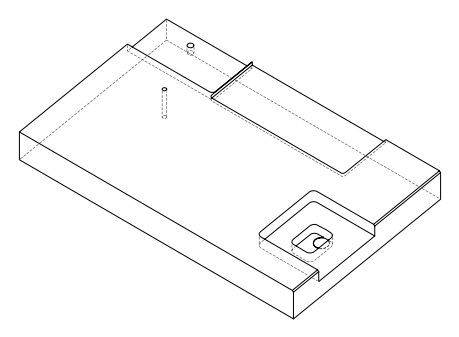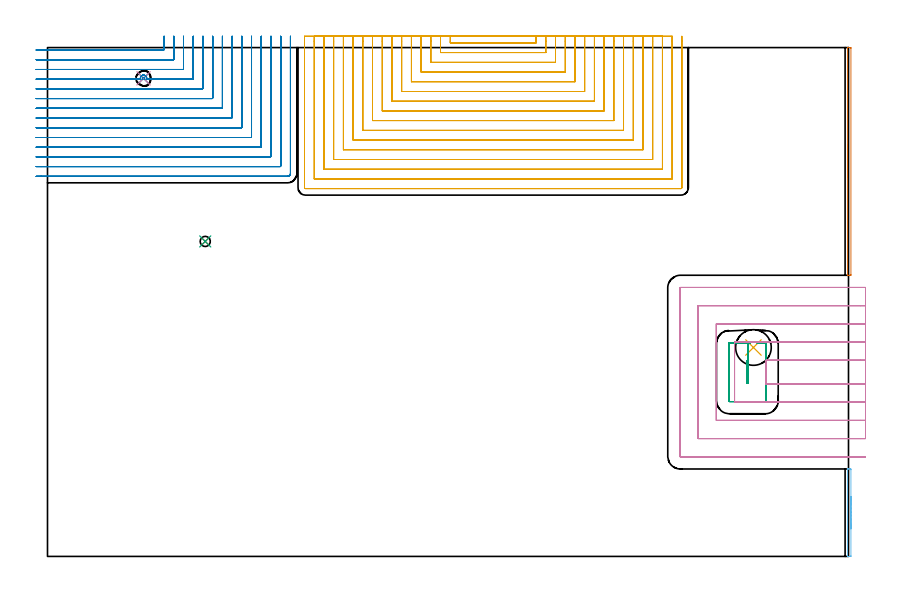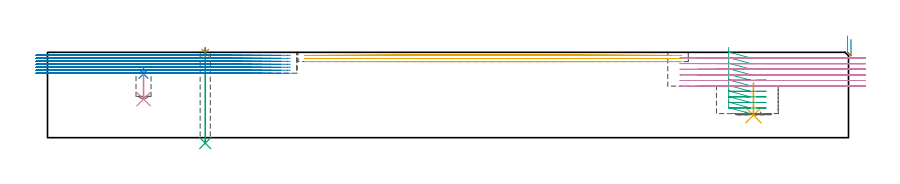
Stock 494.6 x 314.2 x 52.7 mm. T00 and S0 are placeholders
(PLAN: 11 operations, 7 tool changes, 112.5 min)
(1 SPOT_DRILL | STEP1HOLE | NXT0321_9005460120000 | 0.03 min | 0 mm3)
(2 SPOT_DRILL_1 | STEP1POCKET | NXT0321_9005460120000 | 0.03 min | 1341 mm3)
(3 DRILL_THROUGH_HOLE_INTO_CENTER | STEP1HOLE | UGT0301_185 | 0.23 min | 1612 mm3)
(4 DRILL_BLIND_HOLE_INTO_CENTER | STEP1POCKET | NXT0301_064 | 0.08 min | 1048 mm3)
(5 INDEXABLE_INSERT_DRILL_BLIND_HOLE_FROM_SOLID | STEP1POCKET_1 | NXT0302_015 | 0.09 min | 14625 mm3)
(6 AREA_MILL | FG_CHAMFER_SURFACE | UGT0205_001 | 0.58 min | 122 mm3)
(7 AREA_MILL_1 | FG_CHAMFER_SURFACE_1 | UGT0205_001 | 1.27 min | 315 mm3)
(8 MILL_CORNER_NOTCH_RECTANGULAR | CORNER_NOTCH_RECTANGULAR | NXT0201_009 | Follow Part, ap 2, ae 75% | 35.2 min | 164405 mm3)
(9 MILL_RECTANGULAR_POCKET | POCKET_RECTANGULAR_STRAIGHT | UGT0201_133 | Follow Part, ap 3.75, ae 75% | 4.77 min | 57711 mm3)
(10 MILL_SLOT | SLOT_PARTIAL_RECTANGULAR | UGT0201_133 | Follow Part, ap 3.75, ae 75% | 20.76 min | 238610 mm3)
(11 MILL_SLOT_1 | SLOT_PARTIAL_RECTANGULAR_1 | NXT0201_009 | Follow Part, ap 2, ae 75% | 49.5 min | 125102 mm3)
(TOOL NXT0321_9005460120000 | NC Spot Drill, 142deg, 12mm, Carbide, Uncoated | D12 PA142 FL30 Z2)
(TOOL UGT0301_185 | Twist Drill 6.3 mm | D6.3 PA118 FL61 Z2)
(TOOL NXT0301_064 | Carbide Drill 9.3mm [860.1-0930-028A1-MM 2214] | D9.3 PA140 FL47 Z2)
(TOOL NXT0302_015 | Index. Insert Drill 22mm [880-D2200L25-03] | D22 PA176 FL66 Z2)
(TOOL UGT0205_001 | Chamfer Mill 20 x 3 x 45 deg. | D20 FL50 Z2)
(TOOL NXT0201_009 | ENDMILL 8mm [2P460-0800-NA 1630] | D8 FL26 Z6)
(TOOL UGT0201_133 | Carbide End Mill 15.0 | D15 FL30 Z4)
(OP 1 SPOT_DRILL)
G17 G21 G94 G90
T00 M6
G54
G17 G0 G90 X97.4 Y194.5 S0 M3
G43 Z62.7 H0
G94 G81 G98 Z52.429 F250. R55.7
G80
M5
M2
(OP 2 SPOT_DRILL_1)
G17 G21 G94 G90
T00 M6
G54
G17 G0 G90 X59.3 Y295.2 S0 M3
G43 Z62.7 H0
G94 G81 G98 Z39.4 F250. R42.8
G80
M5
M2
(OP 3 DRILL_THROUGH_HOLE_INTO_CENTER)
G17 G21 G94 G90
T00 M6
G54
G17 G0 G90 X97.4 Y194.5 S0 M3
G43 Z62.7 H0
G94 G73 G98 Z-3.393 F250. Q6.233 R54.7
G80
M5
M2
(OP 4 DRILL_BLIND_HOLE_INTO_CENTER)
G17 G21 G94 G90
T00 M6
G54
G17 G0 G90 X59.3 Y295.2 S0 M3
G43 Z62.7 H1
G94 G81 G98 Z23.8 F250. R41.8
G80
M5
M2
(OP 5 INDEXABLE_INSERT_DRILL_BLIND_HOLE_FROM_SOLID)
G17 G21 G94 G90
T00 M6
G54
G17 G0 G90 X435.9 Y129. S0 M3
G43 Z62.7 H1
G94 G81 G98 Z13.9 F250. R33.8
G80
M5
M2
(OP 6 AREA_MILL)
G17 G21 G94 G90
T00 M6
G54
G17 G0 G90 X496.1 Y37. S1061 M3
G43 Z62.7 H0
Z60.6
G94 G1 Y36.962 Z59.728 F250.
Y36.848 Z58.864
Y36.659 Z58.012
Y36.397 Z57.18
Y36.063 Z56.374
Y35.66 Z55.6
Y35.192 Z54.864
Y34.66 Z54.172
Y34.071 Z53.529
Y33.428 Z52.94
Y32.736 Z52.408
Y32. Z51.94
Y31.226 Z51.537
Y30.42 Z51.203
Y29.588 Z50.941
Y28.737 Z50.752
Y27.872 Z50.638
Y27. Z50.6
Y0.325
X496.097 Y0.18 Z50.603
X496.091 Y0.002 Z50.605
X495.855 Y0. Z50.841
X495.496 Z51.199
X494.486 Z52.213
X494.061 Y0.007 Z52.631
X494.003 Y0.01 Z52.688
X494. Y0.18 Z52.7
Y53.82
X494.003 Y53.99 Z52.688
X494.061 Y53.993 Z52.631
X494.486 Y54. Z52.213
X494.777 Z51.922
X495.496 Z51.199
X495.855 Z50.841
X496.091 Y53.998 Z50.605
X496.096 Y53.82 Z50.604
X496.1 Y53.517 Z50.6
Y27.
Y26.128 Z50.638
Y25.264 Z50.752
Y24.412 Z50.941
Y23.58 Z51.203
Y22.774 Z51.537
Y22. Z51.94
Y21.264 Z52.408
Y20.572 Z52.94
Y19.929 Z53.529
Y19.34 Z54.172
Y18.809 Z54.864
Y18.34 Z55.6
Y17.937 Z56.374
Y17.603 Z57.18
Y17.341 Z58.012
Y17.152 Z58.864
Y17.038 Z59.728
Y17. Z60.6
G0 Z62.7
M5
M2
(OP 7 AREA_MILL_1)
G17 G21 G94 G90
T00 M6
G54
G17 G0 G90 X494. Y233.9 S1061 M3
G43 Z62.7 H0
G94 G1 Y233.938 Z61.828 F250.
Y234.052 Z60.963
Y234.241 Z60.112
Y234.503 Z59.28
Y234.837 Z58.474
Y235.24 Z57.7
Y235.708 Z56.964
Y236.24 Z56.272
Y236.829 Z55.629
Y237.472 Z55.04
Y238.164 Z54.508
Y238.9 Z54.04
Y239.674 Z53.637
Y240.48 Z53.303
Y241.312 Z53.041
Y242.163 Z52.852
Y243.028 Z52.738
Y243.9 Z52.7
Y314.029
X494.003 Y314.19 Z52.688
X494.058 Y314.193 Z52.634
X494.464 Y314.2 Z52.236
X494.811 Z51.888
X495.496 Z51.199
X495.838 Z50.858
X496.091 Y314.198 Z50.605
X496.096 Y314.029 Z50.604
X496.1 Y313.726 Z50.6
Y173.916
X496.097 Y173.771 Z50.603
X496.091 Y173.602 Z50.605
X495.838 Y173.6 Z50.858
X495.496 Z51.199
X494.463 Z52.236
X494.058 Y173.607 Z52.634
X494.003 Y173.61 Z52.688
X494. Y173.771 Z52.7
Y243.9
Y244.772 Z52.738
Y245.636 Z52.852
Y246.488 Z53.041
Y247.32 Z53.303
Y248.126 Z53.637
Y248.9 Z54.04
Y249.636 Z54.508
Y250.328 Z55.04
Y250.971 Z55.629
Y251.56 Z56.272
Y252.091 Z56.964
Y252.56 Z57.7
Y252.963 Z58.474
Y253.297 Z59.28
Y253.559 Z60.112
Y253.748 Z60.963
Y253.862 Z61.828
Y253.9 Z62.7
M5
M2
(OP 8 MILL_CORNER_NOTCH_RECTANGULAR)
G17 G21 G94 G90
T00 M6
G54
G17 G0 G90 X-7. Y312.7 S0 M3
G43 Z62.7 H1
Z50.857
G94 G1 X-4. F250.
X71.606 F500.
G3 X72. Y313.094 R0.4
G1 Y318.2
Y321.2 F250.
G0 Z62.7
X-7. Y306.7
Z50.857
G1 X-4.
X77.606 F500.
G3 X78. Y307.094 R0.4
G1 Y318.2
Y321.2 F250.
G0 Z62.7
X-7. Y300.7
Z50.857
G1 X-4.
X83.606 F500.
G3 X84. Y301.094 R0.4
G1 Y318.2
Y321.2 F250.
G0 Z62.7
X-7. Y294.7
Z50.857
G1 X-4.
X57.383 F500.
X57.309 Y295.062
G2 X58.353 Y296.946 R2.053
X58.96 Y297.156 R1.979
X60.241 Y296.944 R1.977
G1 X60.662 Y296.652
X60.82 Y296.466
X60.938 Y296.326
G2 X61.227 Y294.7 R2.012
G1 X83.606
X89.605
G3 X90. Y295.095 R0.4
G1 Y318.2
Y321.2 F250.
G0 Z62.7
X-7. Y288.7
Z50.857
G1 X-4.
X95.605 F500.
G3 X96. Y289.095 R0.4
G1 Y318.2
Y321.2 F250.
G0 Z62.7
X-7. Y282.7
Z50.857
G1 X-4.
X101.605 F500.
G3 X102. Y283.095 R0.4
G1 Y318.2
Y321.2 F250.
G0 Z62.7
X-7. Y276.7
Z50.857
G1 X-4.
X107.605 F500.
G3 X108. Y277.095 R0.4
G1 Y318.2
Y321.2 F250.
G0 Z62.7
X-7. Y270.7
Z50.857
G1 X-4.
X113.604 F500.
G3 X114. Y271.096 R0.4
G1 Y318.2
Y321.2 F250.
G0 Z62.7
X-7. Y264.7
Z50.857
G1 X-4.
X119.604 F500.
G3 X120. Y265.096 R0.4
G1 Y318.2
Y321.2 F250.
G0 Z62.7
X-7. Y258.7
Z50.857
G1 X-4.
X125.604 F500.
G3 X126. Y259.096 R0.4
G1 Y318.2
Y321.2 F250.
G0 Z62.7
X-7. Y252.7
Z50.857
G1 X-4.
X131.604 F500.
G3 X132. Y253.096 R0.4
G1 Y318.2
Y321.2 F250.
G0 Z62.7
X-7. Y246.7
Z50.857
G1 X-4.
X137.604 F500.
G3 X138. Y247.096 R0.4
G1 Y318.2
Y321.2 F250.
G0 Z62.7
X-7. Y240.7
Z50.857
G1 X-4.
X143.603 F500.
G3 X144. Y241.097 R0.4
G1 Y318.2
Y321.2 F250.
G0 Z62.7
X-7. Y234.7
Z50.857
G1 X-4.
X148.2 F500.
G3 X150. Y236.5 R1.8
G1 Y318.2
Y321.2 F250.
G0 Z62.7
X-7. Y312.7
Z49.014
G1 X-4.
X71.606 F500.
G3 X72. Y313.094 R0.4
G1 Y318.2
Y321.2 F250.
G0 Z62.7
X-7. Y306.7
Z49.014
G1 X-4.
X77.606 F500.
G3 X78. Y307.094 R0.4
G1 Y318.2
Y321.2 F250.
G0 Z62.7
X-7. Y300.7
Z49.014
G1 X-4.
X83.606 F500.
G3 X84. Y301.094 R0.4
G1 Y318.2
Y321.2 F250.
G0 Z62.7
X-7. Y294.7
Z49.014
G1 X-4.
X57.383 F500.
X57.309 Y295.062
G2 X58.353 Y296.946 R2.053
X58.958 Y297.156 R1.978
X60.241 Y296.944 R1.977
X61.227 Y294.7 R1.983
G1 X83.606
X89.605
G3 X90. Y295.095 R0.4
G1 Y318.2
Y321.2 F250.
G0 Z62.7
X-7. Y288.7
Z49.014
G1 X-4.
X95.605 F500.
G3 X96. Y289.095 R0.4
G1 Y318.2
Y321.2 F250.
G0 Z62.7
X-7. Y282.7
Z49.014
G1 X-4.
X101.605 F500.
G3 X102. Y283.095 R0.4
G1 Y318.2
Y321.2 F250.
G0 Z62.7
X-7. Y276.7
Z49.014
G1 X-4.
X107.605 F500.
G3 X108. Y277.095 R0.4
G1 Y318.2
Y321.2 F250.
G0 Z62.7
X-7. Y270.7
Z49.014
G1 X-4.
X113.604 F500.
G3 X114. Y271.096 R0.4
G1 Y318.2
Y321.2 F250.
G0 Z62.7
X-7. Y264.7
Z49.014
G1 X-4.
X119.604 F500.
G3 X120. Y265.096 R0.4
G1 Y318.2
Y321.2 F250.
G0 Z62.7
X-7. Y258.7
Z49.014
G1 X-4.
X125.604 F500.
G3 X126. Y259.096 R0.4
G1 Y318.2
Y321.2 F250.
G0 Z62.7
X-7. Y252.7
Z49.014
G1 X-4.
X131.604 F500.
G3 X132. Y253.096 R0.4
G1 Y318.2
Y321.2 F250.
G0 Z62.7
X-7. Y246.7
Z49.014
G1 X-4.
X137.604 F500.
G3 X138. Y247.096 R0.4
G1 Y318.2
Y321.2 F250.
G0 Z62.7
X-7. Y240.7
Z49.014
G1 X-4.
X143.603 F500.
G3 X144. Y241.097 R0.4
G1 Y318.2
Y321.2 F250.
G0 Z62.7
X-7. Y234.7
Z49.014
G1 X-4.
X148.2 F500.
G3 X150. Y236.5 R1.8
G1 Y318.2
Y321.2 F250.
G0 Z62.7
X-7. Y312.7
Z47.171
G1 X-4.
X71.606 F500.
G3 X72. Y313.094 R0.4
G1 Y318.2
Y321.2 F250.
G0 Z62.7
X-7. Y306.7
Z47.171
G1 X-4.
X77.606 F500.
G3 X78. Y307.094 R0.4
G1 Y318.2
Y321.2 F250.
G0 Z62.7
X-7. Y300.7
Z47.171
G1 X-4.
X83.606 F500.
G3 X84. Y301.094 R0.4
G1 Y318.2
Y321.2 F250.
G0 Z62.7
X-7. Y294.7
Z47.171
G1 X-4.
X57.383 F500.
X57.309 Y295.062
G2 X58.353 Y296.946 R2.053
X58.956 Y297.156 R1.979
X60.241 Y296.945 R1.978
X61.227 Y294.7 R1.984
G1 X83.606
X89.605
G3 X90. Y295.095 R0.4
G1 Y318.2
Y321.2 F250.
G0 Z62.7
X-7. Y288.7
Z47.171
G1 X-4.
X95.605 F500.
G3 X96. Y289.095 R0.4
G1 Y318.2
Y321.2 F250.
G0 Z62.7
X-7. Y282.7
Z47.171
G1 X-4.
X101.605 F500.
G3 X102. Y283.095 R0.4
G1 Y318.2
Y321.2 F250.
G0 Z62.7
X-7. Y276.7
Z47.171
G1 X-4.
X107.605 F500.
G3 X108. Y277.095 R0.4
G1 Y318.2
Y321.2 F250.
G0 Z62.7
X-7. Y270.7
Z47.171
G1 X-4.
X113.604 F500.
G3 X114. Y271.096 R0.4
G1 Y318.2
Y321.2 F250.
G0 Z62.7
X-7. Y264.7
Z47.171
G1 X-4.
X119.604 F500.
G3 X120. Y265.096 R0.4
G1 Y318.2
Y321.2 F250.
G0 Z62.7
X-7. Y258.7
Z47.171
G1 X-4.
X125.604 F500.
G3 X126. Y259.096 R0.4
G1 Y318.2
Y321.2 F250.
G0 Z62.7
X-7. Y252.7
Z47.171
G1 X-4.
X131.604 F500.
G3 X132. Y253.096 R0.4
G1 Y318.2
Y321.2 F250.
G0 Z62.7
X-7. Y246.7
Z47.171
G1 X-4.
X137.604 F500.
G3 X138. Y247.096 R0.4
G1 Y318.2
Y321.2 F250.
G0 Z62.7
X-7. Y240.7
Z47.171
G1 X-4.
X143.603 F500.
G3 X144. Y241.097 R0.4
G1 Y318.2
Y321.2 F250.
G0 Z62.7
X-7. Y234.7
Z47.171
G1 X-4.
X148.2 F500.
G3 X150. Y236.5 R1.8
G1 Y318.2
Y321.2 F250.
G0 Z62.7
X-7. Y312.7
Z45.329
G1 X-4.
X71.606 F500.
G3 X72. Y313.094 R0.4
G1 Y318.2
Y321.2 F250.
G0 Z62.7
X-7. Y306.7
Z45.329
G1 X-4.
X77.606 F500.
G3 X78. Y307.094 R0.4
G1 Y318.2
Y321.2 F250.
G0 Z62.7
X-7. Y300.7
Z45.329
G1 X-4.
X83.606 F500.
G3 X84. Y301.094 R0.4
G1 Y318.2
Y321.2 F250.
G0 Z62.7
X-7. Y294.7
Z45.329
G1 X-4.
X57.383 F500.
X57.309 Y295.062
G2 X58.353 Y296.946 R2.053
X58.959 Y297.156 R1.979
X60.238 Y296.946 R1.977
X61.227 Y294.7 R1.983
G1 X83.606
X89.605
G3 X90. Y295.095 R0.4
G1 Y318.2
Y321.2 F250.
G0 Z62.7
X-7. Y288.7
Z45.329
G1 X-4.
X95.605 F500.
G3 X96. Y289.095 R0.4
G1 Y318.2
Y321.2 F250.
G0 Z62.7
X-7. Y282.7
Z45.329
G1 X-4.
X101.605 F500.
G3 X102. Y283.095 R0.4
G1 Y318.2
Y321.2 F250.
G0 Z62.7
X-7. Y276.7
Z45.329
G1 X-4.
X107.605 F500.
G3 X108. Y277.095 R0.4
G1 Y318.2
Y321.2 F250.
G0 Z62.7
X-7. Y270.7
Z45.329
G1 X-4.
X113.604 F500.
G3 X114. Y271.096 R0.4
G1 Y318.2
Y321.2 F250.
G0 Z62.7
X-7. Y264.7
Z45.329
G1 X-4.
X119.604 F500.
G3 X120. Y265.096 R0.4
G1 Y318.2
Y321.2 F250.
G0 Z62.7
X-7. Y258.7
Z45.329
G1 X-4.
X125.604 F500.
G3 X126. Y259.096 R0.4
G1 Y318.2
Y321.2 F250.
G0 Z62.7
X-7. Y252.7
Z45.329
G1 X-4.
X131.604 F500.
G3 X132. Y253.096 R0.4
G1 Y318.2
Y321.2 F250.
G0 Z62.7
X-7. Y246.7
Z45.329
G1 X-4.
X137.604 F500.
G3 X138. Y247.096 R0.4
G1 Y318.2
Y321.2 F250.
G0 Z62.7
X-7. Y240.7
Z45.329
G1 X-4.
X143.603 F500.
G3 X144. Y241.097 R0.4
G1 Y318.2
Y321.2 F250.
G0 Z62.7
X-7. Y234.7
Z45.329
G1 X-4.
X148.2 F500.
G3 X150. Y236.5 R1.8
G1 Y318.2
Y321.2 F250.
G0 Z62.7
X-7. Y312.7
Z43.486
G1 X-4.
X71.606 F500.
G3 X72. Y313.094 R0.4
G1 Y318.2
Y321.2 F250.
G0 Z62.7
X-7. Y306.7
Z43.486
G1 X-4.
X77.606 F500.
G3 X78. Y307.094 R0.4
G1 Y318.2
Y321.2 F250.
G0 Z62.7
X-7. Y300.7
Z43.486
G1 X-4.
X83.606 F500.
G3 X84. Y301.094 R0.4
G1 Y318.2
Y321.2 F250.
G0 Z62.7
X-7. Y294.7
Z43.486
G1 X-4.
X57.383 F500.
X57.309 Y295.062
G2 X58.353 Y296.946 R2.053
X58.959 Y297.156 R1.979
X60.238 Y296.946 R1.977
X61.227 Y294.7 R1.983
G1 X83.606
X89.605
G3 X90. Y295.095 R0.4
G1 Y318.2
Y321.2 F250.
G0 Z62.7
X-7. Y288.7
Z43.486
G1 X-4.
X95.605 F500.
G3 X96. Y289.095 R0.4
G1 Y318.2
Y321.2 F250.
G0 Z62.7
X-7. Y282.7
Z43.486
G1 X-4.
X101.605 F500.
G3 X102. Y283.095 R0.4
G1 Y318.2
Y321.2 F250.
G0 Z62.7
X-7. Y276.7
Z43.486
G1 X-4.
X107.605 F500.
G3 X108. Y277.095 R0.4
G1 Y318.2
Y321.2 F250.
G0 Z62.7
X-7. Y270.7
Z43.486
G1 X-4.
X113.604 F500.
G3 X114. Y271.096 R0.4
G1 Y318.2
Y321.2 F250.
G0 Z62.7
X-7. Y264.7
Z43.486
G1 X-4.
X119.604 F500.
G3 X120. Y265.096 R0.4
G1 Y318.2
Y321.2 F250.
G0 Z62.7
X-7. Y258.7
Z43.486
G1 X-4.
X125.604 F500.
G3 X126. Y259.096 R0.4
G1 Y318.2
Y321.2 F250.
G0 Z62.7
X-7. Y252.7
Z43.486
G1 X-4.
X131.604 F500.
G3 X132. Y253.096 R0.4
G1 Y318.2
Y321.2 F250.
G0 Z62.7
X-7. Y246.7
Z43.486
G1 X-4.
X137.604 F500.
G3 X138. Y247.096 R0.4
G1 Y318.2
Y321.2 F250.
G0 Z62.7
X-7. Y240.7
Z43.486
G1 X-4.
X143.603 F500.
G3 X144. Y241.097 R0.4
G1 Y318.2
Y321.2 F250.
G0 Z62.7
X-7. Y234.7
Z43.486
G1 X-4.
X148.2 F500.
G3 X150. Y236.5 R1.8
G1 Y318.2
Y321.2 F250.
G0 Z62.7
X-7. Y312.7
Z41.643
G1 X-4.
X71.606 F500.
G3 X72. Y313.094 R0.4
G1 Y318.2
Y321.2 F250.
G0 Z62.7
X-7. Y306.7
Z41.643
G1 X-4.
X77.606 F500.
G3 X78. Y307.094 R0.4
G1 Y318.2
Y321.2 F250.
G0 Z62.7
X-7. Y300.7
Z41.643
G1 X-4.
X83.606 F500.
G3 X84. Y301.094 R0.4
G1 Y318.2
Y321.2 F250.
G0 Z62.7
X-7. Y294.7
Z41.643
G1 X-4.
X57.383 F500.
G2 X58.354 Y296.947 R1.974
X58.959 Y297.156 R1.978
X60.24 Y296.945 R1.979
X61.227 Y294.7 R1.984
G1 X83.606
X89.605
G3 X90. Y295.095 R0.4
G1 Y318.2
Y321.2 F250.
G0 Z62.7
X-7. Y288.7
Z41.643
G1 X-4.
X95.605 F500.
G3 X96. Y289.095 R0.4
G1 Y318.2
Y321.2 F250.
G0 Z62.7
X-7. Y282.7
Z41.643
G1 X-4.
X101.605 F500.
G3 X102. Y283.095 R0.4
G1 Y318.2
Y321.2 F250.
G0 Z62.7
X-7. Y276.7
Z41.643
G1 X-4.
X107.605 F500.
G3 X108. Y277.095 R0.4
G1 Y318.2
Y321.2 F250.
G0 Z62.7
X-7. Y270.7
Z41.643
G1 X-4.
X113.604 F500.
G3 X114. Y271.096 R0.4
G1 Y318.2
Y321.2 F250.
G0 Z62.7
X-7. Y264.7
Z41.643
G1 X-4.
X119.604 F500.
G3 X120. Y265.096 R0.4
G1 Y318.2
Y321.2 F250.
G0 Z62.7
X-7. Y258.7
Z41.643
G1 X-4.
X125.604 F500.
G3 X126. Y259.096 R0.4
G1 Y318.2
Y321.2 F250.
G0 Z62.7
X-7. Y252.7
Z41.643
G1 X-4.
X131.604 F500.
G3 X132. Y253.096 R0.4
G1 Y318.2
Y321.2 F250.
G0 Z62.7
X-7. Y246.7
Z41.643
G1 X-4.
X137.604 F500.
G3 X138. Y247.096 R0.4
G1 Y318.2
Y321.2 F250.
G0 Z62.7
X-7. Y240.7
Z41.643
G1 X-4.
X143.603 F500.
G3 X144. Y241.097 R0.4
G1 Y318.2
Y321.2 F250.
G0 Z62.7
X-7. Y234.7
Z41.643
G1 X-4.
X148.2 F500.
G3 X150. Y236.5 R1.8
G1 Y318.2
Y321.2 F250.
G0 Z62.7
X-7. Y312.7
Z39.8
G1 X-4.
X71.606 F500.
G3 X72. Y313.094 R0.4
G1 Y318.2
Y321.2 F250.
G0 Z62.7
X-7. Y306.7
Z39.8
G1 X-4.
X77.606 F500.
G3 X78. Y307.094 R0.4
G1 Y318.2
Y321.2 F250.
G0 Z62.7
X-7. Y300.7
Z39.8
G1 X-4.
X83.606 F500.
G3 X84. Y301.094 R0.4
G1 Y318.2
Y321.2 F250.
G0 Z62.7
X-7. Y294.7
Z39.8
G1 X-4.
X58.924 F500.
X58.735 Y294.907
G2 X58.874 Y295.653 R0.663
X59.742 Y295.648 R0.622
X59.852 Y294.904 R0.643
G1 X59.66 Y294.7
X83.606
X89.605
G3 X90. Y295.095 R0.4
G1 Y318.2
Y321.2 F250.
G0 Z62.7
X-7. Y288.7
Z39.8
G1 X-4.
X95.605 F500.
G3 X96. Y289.095 R0.4
G1 Y318.2
Y321.2 F250.
G0 Z62.7
X-7. Y282.7
Z39.8
G1 X-4.
X101.605 F500.
G3 X102. Y283.095 R0.4
G1 Y318.2
Y321.2 F250.
G0 Z62.7
X-7. Y276.7
Z39.8
G1 X-4.
X107.605 F500.
G3 X108. Y277.095 R0.4
G1 Y318.2
Y321.2 F250.
G0 Z62.7
X-7. Y270.7
Z39.8
G1 X-4.
X113.604 F500.
G3 X114. Y271.096 R0.4
G1 Y318.2
Y321.2 F250.
G0 Z62.7
X-7. Y264.7
Z39.8
G1 X-4.
X119.604 F500.
G3 X120. Y265.096 R0.4
G1 Y318.2
Y321.2 F250.
G0 Z62.7
X-7. Y258.7
Z39.8
G1 X-4.
X125.604 F500.
G3 X126. Y259.096 R0.4
G1 Y318.2
Y321.2 F250.
G0 Z62.7
X-7. Y252.7
Z39.8
G1 X-4.
X131.604 F500.
G3 X132. Y253.096 R0.4
G1 Y318.2
Y321.2 F250.
G0 Z62.7
X-7. Y246.7
Z39.8
G1 X-4.
X137.604 F500.
G3 X138. Y247.096 R0.4
G1 Y318.2
Y321.2 F250.
G0 Z62.7
X-7. Y240.7
Z39.8
G1 X-4.
X143.603 F500.
G3 X144. Y241.097 R0.4
G1 Y318.2
Y321.2 F250.
G0 Z62.7
X-7. Y234.7
Z39.8
G1 X-4.
X148.2 F500.
G3 X150. Y236.5 R1.8
G1 Y318.2
Y321.2 F250.
G0 Z62.7
M5
M2
(OP 9 MILL_RECTANGULAR_POCKET)
G17 G21 G94 G90
T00 M6
G54
G17 G0 G90 X420.6 Y121.242 S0 M3
G43 Z62.7 H0
Z55.7
G94 G1 Y131.6 Z52.924 F250.
X420.676 Y131.784 Z52.871
X420.816 Y131.924 Z52.818
X421. Y132. Z52.765
X434.067 Z49.264
X432.45 F500.
Y129.495
G3 X432.45 Y128.501 R3.568
G1 Y120.75
X431.85
Y106.85
X432.45
Y120.75
Y128.501
G2 X432.45 Y129.495 R3.568
G1 Y132.
X421.1
G3 X420.6 Y131.5 R0.5
G1 Y96.1
G3 X421.1 Y95.6 R0.5
G1 X443.2
G3 X443.7 Y96.1 R0.5
G1 Y131.5
G3 X443.2 Y132. R0.5
G1 X437.732
G0 X420.6 Y121.242 Z52.264
G1 Y131.6 Z49.488 F250.
X420.676 Y131.784 Z49.435
X420.816 Y131.924 Z49.382
X421. Y132. Z49.329
X434.067 Z45.827
X432.45 F500.
Y129.495
G3 X432.45 Y128.501 R3.568
G1 Y120.75
X431.85
Y106.85
X432.45
Y120.75
Y128.501
G2 X432.45 Y129.495 R3.568
G1 Y132.
X421.1
G3 X420.6 Y131.5 R0.5
G1 Y96.1
G3 X421.1 Y95.6 R0.5
G1 X443.2
G3 X443.7 Y96.1 R0.5
G1 Y131.5
G3 X443.2 Y132. R0.5
G1 X437.732
G0 X420.6 Y121.242 Z48.827
G1 Y131.6 Z46.052 F250.
X420.676 Y131.784 Z45.999
X420.816 Y131.924 Z45.945
X421. Y132. Z45.892
X434.067 Z42.391
X432.45 F500.
Y129.495
G3 X432.45 Y128.501 R3.568
G1 Y120.75
X431.85
Y106.85
X432.45
Y120.75
Y128.501
G2 X432.45 Y129.495 R3.568
G1 Y132.
X421.1
G3 X420.6 Y131.5 R0.5
G1 Y96.1
G3 X421.1 Y95.6 R0.5
G1 X443.2
G3 X443.7 Y96.1 R0.5
G1 Y131.5
G3 X443.2 Y132. R0.5
G1 X437.732
G0 X420.6 Y121.242 Z45.391
G1 Y131.6 Z42.615 F250.
X420.676 Y131.784 Z42.562
X420.816 Y131.924 Z42.509
X421. Y132. Z42.456
X434.067 Z38.954
X432.45 F500.
Y129.495
G3 X432.45 Y128.501 R3.568
G1 Y120.75
X431.85
Y106.85
X432.45
Y120.75
Y128.501
G2 X432.45 Y129.495 R3.568
G1 Y132.
X421.1
G3 X420.6 Y131.5 R0.5
G1 Y96.1
G3 X421.1 Y95.6 R0.5
G1 X443.2
G3 X443.7 Y96.1 R0.5
G1 Y131.5
G3 X443.2 Y132. R0.5
G1 X437.732
G0 X420.6 Y121.242 Z41.954
G1 Y131.6 Z39.179 F250.
X420.676 Y131.784 Z39.126
X420.816 Y131.924 Z39.073
X421. Y132. Z39.02
X434.067 Z35.518
X432.45 F500.
Y129.495
G3 X432.45 Y128.501 R3.568
G1 Y120.75
X431.85
Y106.85
X432.45
Y120.75
Y128.501
G2 X432.45 Y129.495 R3.568
G1 Y132.
X421.1
G3 X420.6 Y131.5 R0.5
G1 Y96.1
G3 X421.1 Y95.6 R0.5
G1 X443.2
G3 X443.7 Y96.1 R0.5
G1 Y131.5
G3 X443.2 Y132. R0.5
G1 X437.743
G0 X420.6 Y121.242 Z38.518
G1 Y131.6 Z35.743 F250.
X420.676 Y131.784 Z35.69
X420.816 Y131.924 Z35.636
X421. Y132. Z35.583
X434.067 Z32.082
X432.45 F500.
Y129.492
G3 X432.45 Y128.503 R3.571
G1 Y120.75
X431.85
Y106.85
X432.45
Y120.75
Y128.503
G2 X432.45 Y129.492 R3.571
G1 Y132.
X421.1
G3 X420.6 Y131.5 R0.5
G1 Y96.1
G3 X421.1 Y95.6 R0.5
G1 X443.2
G3 X443.7 Y96.1 R0.5
G1 Y131.5
G3 X443.2 Y132. R0.5
G1 X437.732
G0 X420.6 Y121.242 Z35.082
G1 Y131.6 Z32.306 F250.
X420.676 Y131.784 Z32.253
X420.816 Y131.924 Z32.2
X421. Y132. Z32.147
X434.067 Z28.645
X432.45 F500.
Y129.492
G3 X432.45 Y128.503 R3.571
G1 Y120.75
X431.85
Y106.85
X432.45
Y120.75
Y128.503
G2 X432.45 Y129.492 R3.571
G1 Y132.
X421.1
G3 X420.6 Y131.5 R0.5
G1 Y96.1
G3 X421.1 Y95.6 R0.5
G1 X443.2
G3 X443.7 Y96.1 R0.5
G1 Y131.5
G3 X443.2 Y132. R0.5
G1 X437.732
G0 X420.6 Y121.242 Z31.645
G1 Y131.6 Z28.87 F250.
X420.676 Y131.784 Z28.817
X420.816 Y131.924 Z28.764
X421. Y132. Z28.711
X434.067 Z25.209
X432.45 F500.
Y129.495
G3 X432.45 Y128.501 R3.568
G1 Y120.75
X431.85
Y106.85
X432.45
Y120.75
Y128.501
G2 X432.45 Y129.495 R3.568
G1 Y132.
X421.1
G3 X420.6 Y131.5 R0.5
G1 Y96.1
G3 X421.1 Y95.6 R0.5
G1 X443.2
G3 X443.7 Y96.1 R0.5
G1 Y131.5
G3 X443.2 Y132. R0.5
G1 X437.732
G0 X420.6 Y121.242 Z28.209
G1 Y131.6 Z25.434 F250.
X420.676 Y131.784 Z25.38
X420.816 Y131.924 Z25.327
X421. Y132. Z25.274
X434.067 Z21.773
X432.45 F500.
Y129.495
G3 X432.45 Y128.501 R3.568
G1 Y120.75
X431.85
Y106.85
X432.45
Y120.75
Y128.501
G2 X432.45 Y129.495 R3.568
G1 Y132.
X421.1
G3 X420.6 Y131.5 R0.5
G1 Y96.1
G3 X421.1 Y95.6 R0.5
G1 X443.2
G3 X443.7 Y96.1 R0.5
G1 Y131.5
G3 X443.2 Y132. R0.5
G1 X437.732
G0 X420.6 Y121.242 Z24.773
G1 Y131.6 Z21.997 F250.
X420.676 Y131.784 Z21.944
X420.816 Y131.924 Z21.891
X421. Y132. Z21.838
X434.067 Z18.336
X432.45 F500.
Y129.495
G3 X432.45 Y128.501 R3.568
G1 Y120.75
X431.85
Y106.85
X432.45
Y120.75
Y128.501
G2 X432.45 Y129.495 R3.568
G1 Y132.
X421.1
G3 X420.6 Y131.5 R0.5
G1 Y96.1
G3 X421.1 Y95.6 R0.5
G1 X443.2
G3 X443.7 Y96.1 R0.5
G1 Y131.5
G3 X443.2 Y132. R0.5
G1 X437.743
G0 X420.6 Y121.242 Z21.336
G1 Y131.6 Z18.561 F250.
X420.676 Y131.784 Z18.508
X420.816 Y131.924 Z18.455
X421. Y132. Z18.401
X434.067 Z14.9
X432.45 F500.
Y129.495
G3 X432.45 Y128.501 R3.568
G1 Y120.75
X431.85
Y106.85
X432.45
Y120.75
Y128.501
G2 X432.45 Y129.495 R3.568
G1 Y132.
X421.1
G3 X420.6 Y131.5 R0.5
G1 Y96.1
G3 X421.1 Y95.6 R0.5
G1 X443.2
G3 X443.7 Y96.1 R0.5
G1 Y131.5
G3 X443.2 Y132. R0.5
G1 X437.732
G0 Z62.7
M5
M2
(OP 10 MILL_SLOT)
G17 G21 G94 G90
T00 M6
G54
G17 G0 G90 X505.1 Y121.1 S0 M3
G43 Z62.7 H0
Z49.217
G94 G1 X502.1 F250.
X443.7 F500.
Y106.5
X502.1
X505.1 F250.
Y132.35
X502.1
X436.946 F500.
X433.946 F250.
X436.359
X434.859
X424.25 F500.
Y132.
Y129. F250.
Y98.6 F500.
Y95.6 F250.
Y95.25 F500.
X502.1
X505.1 F250.
Y143.6
X502.1
X413. F500.
Y84.
X502.1
X505.1 F250.
Y154.85
X502.1
X401.75 F500.
Y72.75
X502.1
X505.1 F250.
Y166.1
X502.1
X390.8 F500.
G3 X390.5 Y165.8 R0.3
G1 Y61.8
G3 X390.8 Y61.5 R0.3
G1 X502.1
X505.1 F250.
G0 Y121.1 Z45.733
G1 X502.1
X443.7 F500.
Y106.5
X502.1
X505.1 F250.
Y132.35
X502.1
X436.946 F500.
X433.946 F250.
X436.359
X434.859
X424.25 F500.
Y132.
Y129. F250.
Y98.6 F500.
Y95.6 F250.
Y95.25 F500.
X502.1
X505.1 F250.
Y143.6
X502.1
X413. F500.
Y84.
X502.1
X505.1 F250.
Y154.85
X502.1
X401.75 F500.
Y72.75
X502.1
X505.1 F250.
Y166.1
X502.1
X390.8 F500.
G3 X390.5 Y165.8 R0.3
G1 Y61.8
G3 X390.8 Y61.5 R0.3
G1 X502.1
X505.1 F250.
G0 Y121.1 Z42.25
G1 X502.1
X443.7 F500.
Y106.5
X502.1
X505.1 F250.
Y132.35
X502.1
X436.946 F500.
X433.946 F250.
X436.359
X434.859
X424.25 F500.
Y132.
Y129. F250.
Y98.6 F500.
Y95.6 F250.
Y95.25 F500.
X502.1
X505.1 F250.
Y143.6
X502.1
X413. F500.
Y84.
X502.1
X505.1 F250.
Y154.85
X502.1
X401.75 F500.
Y72.75
X502.1
X505.1 F250.
Y166.1
X502.1
X390.8 F500.
G3 X390.5 Y165.8 R0.3
G1 Y61.8
G3 X390.8 Y61.5 R0.3
G1 X502.1
X505.1 F250.
G0 Y121.1 Z38.767
G1 X502.1
X443.7 F500.
Y106.5
X502.1
X505.1 F250.
Y132.35
X502.1
X436.946 F500.
X433.946 F250.
X436.359
X434.859
X424.25 F500.
Y132.
Y129. F250.
Y98.6 F500.
Y95.6 F250.
Y95.25 F500.
X502.1
X505.1 F250.
Y143.6
X502.1
X413. F500.
Y84.
X502.1
X505.1 F250.
Y154.85
X502.1
X401.75 F500.
Y72.75
X502.1
X505.1 F250.
Y166.1
X502.1
X390.8 F500.
G3 X390.5 Y165.8 R0.3
G1 Y61.8
G3 X390.8 Y61.5 R0.3
G1 X502.1
X505.1 F250.
G0 Y121.1 Z35.283
G1 X502.1
X443.7 F500.
Y106.5
X502.1
X505.1 F250.
Y132.35
X502.1
X436.946 F500.
X433.946 F250.
X436.359
X434.859
X424.25 F500.
Y132.
Y129. F250.
Y98.6 F500.
Y95.6 F250.
Y95.25 F500.
X502.1
X505.1 F250.
Y143.6
X502.1
X413. F500.
Y84.
X502.1
X505.1 F250.
Y154.85
X502.1
X401.75 F500.
Y72.75
X502.1
X505.1 F250.
Y166.1
X502.1
X390.8 F500.
G3 X390.5 Y165.8 R0.3
G1 Y61.8
G3 X390.8 Y61.5 R0.3
G1 X502.1
X505.1 F250.
G0 Y121.1 Z31.8
G1 X502.1
X443.7 F500.
Y106.5
X502.1
X505.1 F250.
Y132.35
X502.1
X436.946 F500.
X433.946 F250.
X436.359
X434.859
X424.25 F500.
Y132.
Y129. F250.
Y98.6 F500.
Y95.6 F250.
Y95.25 F500.
X502.1
X505.1 F250.
Y143.6
X502.1
X413. F500.
Y84.
X502.1
X505.1 F250.
Y154.85
X502.1
X401.75 F500.
Y72.75
X502.1
X505.1 F250.
Y166.1
X502.1
X390.8 F500.
G3 X390.5 Y165.8 R0.3
G1 Y61.8
G3 X390.8 Y61.5 R0.3
G1 X502.1
X505.1 F250.
G0 Z62.7
M5
M2
(OP 11 MILL_SLOT_1)
G17 G21 G94 G90
T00 M6
G54
G17 G0 G90 X248.7 Y321.2 S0 M3
G43 Z62.7 H1
Z50.8
G94 G1 Y318.2 F250.
Y317.1 F500.
X301.7
Y318.2
Y321.2 F250.
X242.7
Y318.2
Y311.1 F500.
X307.7
Y318.2
Y321.2 F250.
X236.7
Y318.2
Y305.1 F500.
X313.7
Y318.2
Y321.2 F250.
X230.7
Y318.2
Y299.1 F500.
X319.7
Y318.2
Y321.2 F250.
X224.7
Y318.2
Y293.1 F500.
X325.7
Y318.2
Y321.2 F250.
X218.7
Y318.2
Y287.1 F500.
X331.7
Y318.2
Y321.2 F250.
X212.7
Y318.2
Y281.1 F500.
X337.7
Y318.2
Y321.2 F250.
X206.7
Y318.2
Y275.1 F500.
X343.7
Y318.2
Y321.2 F250.
X200.7
Y318.2
Y269.1 F500.
X349.7
Y318.2
Y321.2 F250.
X194.7
Y318.2
Y263.1 F500.
X355.7
Y318.2
Y321.2 F250.
X188.7
Y318.2
Y257.1 F500.
X361.7
Y318.2
Y321.2 F250.
X182.7
Y318.2
Y251.1 F500.
X367.7
Y318.2
Y321.2 F250.
X176.7
Y318.2
Y245.1 F500.
X373.7
Y318.2
Y321.2 F250.
X170.7
Y318.2
Y239.1 F500.
X379.7
Y318.2
Y321.2 F250.
X164.7
Y318.2
Y233.1 F500.
X385.7
Y318.2
Y321.2 F250.
X158.7
Y318.2
Y227.7 F500.
G3 X159.3 Y227.1 R0.6
G1 X391.1
G3 X391.7 Y227.7 R0.6
G1 Y318.2
Y321.2 F250.
G0 X248.7 Z48.9
G1 Y318.2
Y317.1 F500.
X301.7
Y318.2
Y321.2 F250.
X242.7
Y318.2
Y311.1 F500.
X307.7
Y318.2
Y321.2 F250.
X236.7
Y318.2
Y305.1 F500.
X313.7
Y318.2
Y321.2 F250.
X230.7
Y318.2
Y299.1 F500.
X319.7
Y318.2
Y321.2 F250.
X224.7
Y318.2
Y293.1 F500.
X325.7
Y318.2
Y321.2 F250.
X218.7
Y318.2
Y287.1 F500.
X331.7
Y318.2
Y321.2 F250.
X212.7
Y318.2
Y281.1 F500.
X337.7
Y318.2
Y321.2 F250.
X206.7
Y318.2
Y275.1 F500.
X343.7
Y318.2
Y321.2 F250.
X200.7
Y318.2
Y269.1 F500.
X349.7
Y318.2
Y321.2 F250.
X194.7
Y318.2
Y263.1 F500.
X355.7
Y318.2
Y321.2 F250.
X188.7
Y318.2
Y257.1 F500.
X361.7
Y318.2
Y321.2 F250.
X182.7
Y318.2
Y251.1 F500.
X367.7
Y318.2
Y321.2 F250.
X176.7
Y318.2
Y245.1 F500.
X373.7
Y318.2
Y321.2 F250.
X170.7
Y318.2
Y239.1 F500.
X379.7
Y318.2
Y321.2 F250.
X164.7
Y318.2
Y233.1 F500.
X385.7
Y318.2
Y321.2 F250.
X158.7
Y318.2
Y227.7 F500.
G3 X159.3 Y227.1 R0.6
G1 X391.1
G3 X391.7 Y227.7 R0.6
G1 Y318.2
Y321.2 F250.
G0 X248.7 Z47.
G1 Y318.2
Y317.1 F500.
X301.7
Y318.2
Y321.2 F250.
X242.7
Y318.2
Y311.1 F500.
X307.7
Y318.2
Y321.2 F250.
X236.7
Y318.2
Y305.1 F500.
X313.7
Y318.2
Y321.2 F250.
X230.7
Y318.2
Y299.1 F500.
X319.7
Y318.2
Y321.2 F250.
X224.7
Y318.2
Y293.1 F500.
X325.7
Y318.2
Y321.2 F250.
X218.7
Y318.2
Y287.1 F500.
X331.7
Y318.2
Y321.2 F250.
X212.7
Y318.2
Y281.1 F500.
X337.7
Y318.2
Y321.2 F250.
X206.7
Y318.2
Y275.1 F500.
X343.7
Y318.2
Y321.2 F250.
X200.7
Y318.2
Y269.1 F500.
X349.7
Y318.2
Y321.2 F250.
X194.7
Y318.2
Y263.1 F500.
X355.7
Y318.2
Y321.2 F250.
X188.7
Y318.2
Y257.1 F500.
X361.7
Y318.2
Y321.2 F250.
X182.7
Y318.2
Y251.1 F500.
X367.7
Y318.2
Y321.2 F250.
X176.7
Y318.2
Y245.1 F500.
X373.7
Y318.2
Y321.2 F250.
X170.7
Y318.2
Y239.1 F500.
X379.7
Y318.2
Y321.2 F250.
X164.7
Y318.2
Y233.1 F500.
X385.7
Y318.2
Y321.2 F250.
X158.7
Y318.2
Y227.7 F500.
G3 X159.3 Y227.1 R0.6
G1 X391.1
G3 X391.7 Y227.7 R0.6
G1 Y318.2
Y321.2 F250.
G0 Z62.7
M5
M2
